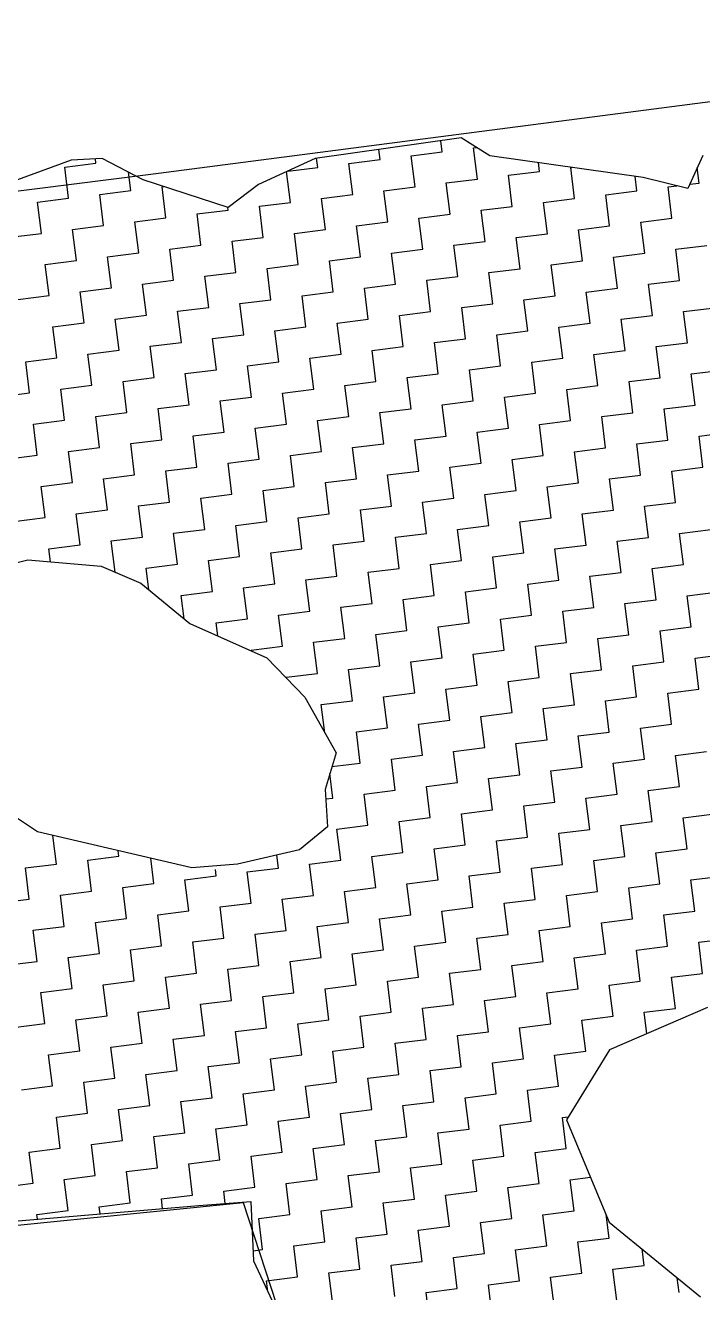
# Model space of a CAD drawing. Header units: metres. Extents: x 290108 to 292128, y 1990044 to 1991719.
# Drawn here: x 290224.5 to 290333.5, y 1990308.5 to 1990512.4 of the extents above; entities that cross this region are included whole.
import ezdxf

# ---------------------------------------------------------------- set-up
doc = ezdxf.new("R2010")
doc.units = ezdxf.units.M
doc.header["$MEASUREMENT"] = 0
doc.layers.add('POLY_HATCH', color=12, linetype='Continuous')
doc.layers.add('V_BOUND_LINE', color=7, linetype='Continuous')

msp = doc.modelspace()

# ---------------------------------------------------------------- linework, layer by layer
at = {"layer": 'POLY_HATCH'}
for p, q in [((290294.65, 1990494.29), (290271.18, 1990490.99)), ((290299.25, 1990491.4), (290294.65, 1990494.29)), ((290231.92, 1990490.72), (290217.55, 1990485.47)), ((290236.9, 1990490.96), (290231.92, 1990490.72)), ((290243.49, 1990487.54), (290236.9, 1990490.96)), ((290271.18, 1990490.99), (290262.07, 1990486.77)), ((290323.95, 1990487.93), (290299.25, 1990491.4)), ((290333.53, 1990491.43), (290331.11, 1990486.12)), ((290257.14, 1990483.08), (290243.49, 1990487.54)), ((290262.07, 1990486.77), (290257.14, 1990483.08)), ((290331.11, 1990486.12), (290323.95, 1990487.93)), ((290213.21, 1990423.51), (290224.91, 1990426.38)), ((290224.91, 1990426.38), (290236.74, 1990425.37)), ((290236.74, 1990425.37), (290243.11, 1990422.62)), ((290243.11, 1990422.62), (290251.01, 1990416.16)), ((290251.01, 1990416.16), (290263.4, 1990410.61)), ((290263.4, 1990410.61), (290269.51, 1990404.28)), ((290269.51, 1990404.28), (290274.52, 1990395.33)), ((290274.52, 1990395.33), (290272.77, 1990389.44)), ((290226.46, 1990382.62), (290215.24, 1990390.08)), ((290272.77, 1990389.44), (290273.16, 1990383.46)), ((290251.29, 1990376.84), (290226.46, 1990382.62)), ((290273.16, 1990383.46), (290268.66, 1990379.71)), ((290268.66, 1990379.71), (290258.67, 1990377.41)), ((290258.67, 1990377.41), (290251.29, 1990376.84)), ((290334.3, 1990354.34), (290318.52, 1990347.53)), ((290318.52, 1990347.53), (290311.61, 1990336.29)), ((290311.61, 1990336.29), (290318.5, 1990319.84)), ((290252.43, 1990322.51), (290260.82, 1990323.17)), ((290260.82, 1990323.17), (290261.24, 1990313.6)), ((290222.7, 1990319.97), (290252.43, 1990322.51)), ((290318.5, 1990319.84), (290333.16, 1990307.81)), ((290261.24, 1990313.6), (290273.83, 1990286.68))]:
    msp.add_line(p, q, dxfattribs=at)
at = {"layer": 'POLY_HATCH', "linetype": 'Continuous'}
for p, q in [((290281.6, 1990490.79), (290281.4, 1990492.43)), ((290291.62, 1990492.04), (290291.4, 1990493.83)), ((290296.64, 1990492.66), (290297.14, 1990492.72)), ((290297.26, 1990487.65), (290296.64, 1990492.66)), ((290235.87, 1990490.19), (290235.79, 1990490.91)), ((290271.58, 1990489.54), (290271.39, 1990491.02)), ((290276.59, 1990490.17), (290281.6, 1990490.79)), ((290286.61, 1990491.41), (290291.62, 1990492.04)), ((290287.24, 1990486.4), (290286.61, 1990491.41)), ((290307.28, 1990488.9), (290307.11, 1990490.3)), ((290230.86, 1990489.57), (290235.87, 1990490.19)), ((290231.49, 1990484.56), (290230.86, 1990489.57)), ((290241.51, 1990485.8), (290241.14, 1990488.76)), ((290267.19, 1990483.91), (290266.57, 1990488.86)), ((290266.76, 1990488.94), (290271.58, 1990489.54)), ((290277.21, 1990485.16), (290276.59, 1990490.17)), ((290302.27, 1990488.27), (290307.28, 1990488.9)), ((290302.89, 1990483.26), (290302.27, 1990488.27)), ((290312.29, 1990489.52), (290312.47, 1990489.54)), ((290312.92, 1990484.51), (290312.29, 1990489.52)), ((290332.96, 1990487), (290332.65, 1990489.51)), ((290246.52, 1990486.43), (290246.8, 1990486.46)), ((290247.14, 1990481.41), (290246.52, 1990486.43)), ((290282.22, 1990485.78), (290287.24, 1990486.4)), ((290292.25, 1990487.03), (290297.26, 1990487.65)), ((290292.87, 1990482.01), (290292.25, 1990487.03)), ((290322.94, 1990485.76), (290322.65, 1990488.11)), ((290327.95, 1990486.38), (290329.39, 1990486.56)), ((290328.57, 1990481.37), (290327.95, 1990486.38)), ((290331.42, 1990486.81), (290332.96, 1990487)), ((290226.48, 1990483.93), (290231.49, 1990484.56)), ((290236.5, 1990485.18), (290241.51, 1990485.8)), ((290237.12, 1990480.17), (290236.5, 1990485.18)), ((290272.2, 1990484.53), (290277.21, 1990485.16)), ((290272.82, 1990479.52), (290272.2, 1990484.53)), ((290282.85, 1990480.77), (290282.22, 1990485.78)), ((290307.9, 1990483.88), (290312.92, 1990484.51)), ((290317.93, 1990485.13), (290322.94, 1990485.76)), ((290318.55, 1990480.12), (290317.93, 1990485.13)), ((290227.1, 1990478.92), (290226.48, 1990483.93)), ((290252.16, 1990482.04), (290257.17, 1990482.66)), ((290257.17, 1990482.66), (290257.11, 1990483.09)), ((290262.18, 1990483.29), (290267.19, 1990483.91)), ((290262.8, 1990478.27), (290262.18, 1990483.29)), ((290297.88, 1990482.64), (290302.89, 1990483.26)), ((290298.51, 1990477.63), (290297.88, 1990482.64)), ((290308.53, 1990478.87), (290307.9, 1990483.88)), ((290232.11, 1990479.54), (290237.12, 1990480.17)), ((290242.13, 1990480.79), (290247.14, 1990481.41)), ((290242.76, 1990475.78), (290242.13, 1990480.79)), ((290252.78, 1990477.03), (290252.16, 1990482.04)), ((290277.84, 1990480.14), (290282.85, 1990480.77)), ((290278.46, 1990475.13), (290277.84, 1990480.14)), ((290287.86, 1990481.39), (290292.87, 1990482.01)), ((290288.48, 1990476.38), (290287.86, 1990481.39)), ((290313.54, 1990479.5), (290318.55, 1990480.12)), ((290323.56, 1990480.74), (290328.57, 1990481.37)), ((290324.19, 1990475.73), (290323.56, 1990480.74)), ((290222.09, 1990478.3), (290227.1, 1990478.92)), ((290232.73, 1990474.53), (290232.11, 1990479.54)), ((290257.79, 1990477.65), (290262.8, 1990478.27)), ((290267.81, 1990478.9), (290272.82, 1990479.52)), ((290268.44, 1990473.89), (290267.81, 1990478.9)), ((290303.52, 1990478.25), (290308.53, 1990478.87)), ((290304.14, 1990473.24), (290303.52, 1990478.25)), ((290314.16, 1990474.49), (290313.54, 1990479.5)), ((290247.77, 1990476.4), (290252.78, 1990477.03)), ((290248.39, 1990471.39), (290247.77, 1990476.4)), ((290258.41, 1990472.64), (290257.79, 1990477.65)), ((290283.47, 1990475.76), (290288.48, 1990476.38)), ((290293.49, 1990477), (290298.51, 1990477.63)), ((290294.12, 1990471.99), (290293.49, 1990477)), ((290329.2, 1990476.36), (290334.21, 1990476.98)), ((290329.82, 1990471.34), (290329.2, 1990476.36)), ((290227.72, 1990473.91), (290232.73, 1990474.53)), ((290237.74, 1990475.16), (290242.76, 1990475.78)), ((290238.37, 1990470.15), (290237.74, 1990475.16)), ((290273.45, 1990474.51), (290278.46, 1990475.13)), ((290274.07, 1990469.5), (290273.45, 1990474.51)), ((290284.09, 1990470.74), (290283.47, 1990475.76)), ((290309.15, 1990473.86), (290314.16, 1990474.49)), ((290319.17, 1990475.11), (290324.19, 1990475.73)), ((290319.8, 1990470.1), (290319.17, 1990475.11)), ((290228.35, 1990468.9), (290227.72, 1990473.91)), ((290253.4, 1990472.02), (290258.41, 1990472.64)), ((290254.03, 1990467), (290253.4, 1990472.02)), ((290263.43, 1990473.26), (290268.44, 1990473.89)), ((290264.05, 1990468.25), (290263.43, 1990473.26)), ((290289.11, 1990471.37), (290294.12, 1990471.99)), ((290299.13, 1990472.62), (290304.14, 1990473.24)), ((290299.75, 1990467.6), (290299.13, 1990472.62)), ((290309.78, 1990468.85), (290309.15, 1990473.86)), ((290233.36, 1990469.52), (290238.37, 1990470.15)), ((290243.38, 1990470.77), (290248.39, 1990471.39)), ((290244, 1990465.76), (290243.38, 1990470.77)), ((290279.08, 1990470.12), (290284.09, 1990470.74)), ((290279.71, 1990465.11), (290279.08, 1990470.12)), ((290289.73, 1990466.36), (290289.11, 1990471.37)), ((290314.79, 1990469.47), (290319.8, 1990470.1)), ((290324.81, 1990470.72), (290329.82, 1990471.34)), ((290325.43, 1990465.71), (290324.81, 1990470.72)), ((290223.33, 1990468.27), (290228.35, 1990468.9)), ((290233.98, 1990464.51), (290233.36, 1990469.52)), ((290259.04, 1990467.63), (290264.05, 1990468.25)), ((290269.06, 1990468.87), (290274.07, 1990469.5)), ((290269.68, 1990463.86), (290269.06, 1990468.87)), ((290304.76, 1990468.23), (290309.78, 1990468.85)), ((290305.39, 1990463.22), (290304.76, 1990468.23)), ((290315.41, 1990464.46), (290314.79, 1990469.47)), ((290249.01, 1990466.38), (290254.03, 1990467)), ((290249.64, 1990461.37), (290249.01, 1990466.38)), ((290259.66, 1990462.62), (290259.04, 1990467.63)), ((290284.72, 1990465.73), (290289.73, 1990466.36)), ((290294.74, 1990466.98), (290299.75, 1990467.6)), ((290295.36, 1990461.97), (290294.74, 1990466.98)), ((290330.44, 1990466.33), (290335.46, 1990466.96)), ((290331.07, 1990461.32), (290330.44, 1990466.33)), ((290228.97, 1990463.89), (290233.98, 1990464.51)), ((290229.59, 1990458.88), (290228.97, 1990463.89)), ((290238.99, 1990465.13), (290244, 1990465.76)), ((290239.62, 1990460.12), (290238.99, 1990465.13)), ((290264.67, 1990463.24), (290269.68, 1990463.86)), ((290274.7, 1990464.49), (290279.71, 1990465.11)), ((290275.32, 1990459.48), (290274.7, 1990464.49)), ((290285.34, 1990460.72), (290284.72, 1990465.73)), ((290310.4, 1990463.84), (290315.41, 1990464.46)), ((290311.02, 1990458.83), (290310.4, 1990463.84)), ((290320.42, 1990465.09), (290325.43, 1990465.71)), ((290321.04, 1990460.07), (290320.42, 1990465.09)), ((290254.65, 1990461.99), (290259.66, 1990462.62)), ((290255.27, 1990456.98), (290254.65, 1990461.99)), ((290265.3, 1990458.23), (290264.67, 1990463.24)), ((290290.35, 1990461.35), (290295.36, 1990461.97)), ((290300.38, 1990462.59), (290305.39, 1990463.22)), ((290301, 1990457.58), (290300.38, 1990462.59)), ((290234.6, 1990459.5), (290239.62, 1990460.12)), ((290244.63, 1990460.75), (290249.64, 1990461.37)), ((290245.25, 1990455.73), (290244.63, 1990460.75)), ((290280.33, 1990460.1), (290285.34, 1990460.72)), ((290280.95, 1990455.09), (290280.33, 1990460.1)), ((290290.98, 1990456.33), (290290.35, 1990461.35)), ((290316.03, 1990459.45), (290321.04, 1990460.07)), ((290326.06, 1990460.7), (290331.07, 1990461.32)), ((290326.68, 1990455.69), (290326.06, 1990460.7)), ((290224.58, 1990458.25), (290229.59, 1990458.88)), ((290225.2, 1990453.24), (290224.58, 1990458.25)), ((290235.23, 1990454.49), (290234.6, 1990459.5)), ((290260.28, 1990457.6), (290265.3, 1990458.23)), ((290270.31, 1990458.85), (290275.32, 1990459.48)), ((290270.93, 1990453.84), (290270.31, 1990458.85)), ((290306.01, 1990458.2), (290311.02, 1990458.83)), ((290306.63, 1990453.19), (290306.01, 1990458.2)), ((290316.66, 1990454.44), (290316.03, 1990459.45)), ((290240.24, 1990455.11), (290245.25, 1990455.73)), ((290250.26, 1990456.36), (290255.27, 1990456.98)), ((290250.88, 1990451.35), (290250.26, 1990456.36)), ((290260.91, 1990452.59), (290260.28, 1990457.6)), ((290285.96, 1990455.71), (290290.98, 1990456.33)), ((290286.59, 1990450.7), (290285.96, 1990455.71)), ((290295.99, 1990456.96), (290301, 1990457.58)), ((290296.61, 1990451.95), (290295.99, 1990456.96)), ((290321.67, 1990455.06), (290326.68, 1990455.69)), ((290331.69, 1990456.31), (290336.7, 1990456.93)), ((290332.31, 1990451.3), (290331.69, 1990456.31)), ((290230.22, 1990453.86), (290235.23, 1990454.49)), ((290230.84, 1990448.85), (290230.22, 1990453.86)), ((290240.86, 1990450.1), (290240.24, 1990455.11)), ((290265.92, 1990453.22), (290270.93, 1990453.84)), ((290275.94, 1990454.46), (290280.95, 1990455.09)), ((290276.57, 1990449.45), (290275.94, 1990454.46)), ((290311.65, 1990453.82), (290316.66, 1990454.44)), ((290312.27, 1990448.8), (290311.65, 1990453.82)), ((290322.29, 1990450.05), (290321.67, 1990455.06)), ((290220.19, 1990452.62), (290225.2, 1990453.24)), ((290255.9, 1990451.97), (290260.91, 1990452.59)), ((290256.52, 1990446.96), (290255.9, 1990451.97)), ((290266.54, 1990448.21), (290265.92, 1990453.22)), ((290291.6, 1990451.32), (290296.61, 1990451.95)), ((290301.62, 1990452.57), (290306.63, 1990453.19)), ((290302.25, 1990447.56), (290301.62, 1990452.57)), ((290235.85, 1990449.48), (290240.86, 1990450.1)), ((290236.47, 1990444.46), (290235.85, 1990449.48)), ((290245.87, 1990450.72), (290250.88, 1990451.35)), ((290246.5, 1990445.71), (290245.87, 1990450.72)), ((290271.55, 1990448.83), (290276.57, 1990449.45)), ((290281.58, 1990450.08), (290286.59, 1990450.7)), ((290282.2, 1990445.06), (290281.58, 1990450.08)), ((290292.22, 1990446.31), (290291.6, 1990451.32)), ((290317.28, 1990449.43), (290322.29, 1990450.05)), ((290327.3, 1990450.68), (290332.31, 1990451.3)), ((290327.93, 1990445.66), (290327.3, 1990450.68)), ((290225.83, 1990448.23), (290230.84, 1990448.85)), ((290226.45, 1990443.22), (290225.83, 1990448.23)), ((290261.53, 1990447.58), (290266.54, 1990448.21)), ((290262.15, 1990442.57), (290261.53, 1990447.58)), ((290272.18, 1990443.82), (290271.55, 1990448.83)), ((290297.23, 1990446.93), (290302.25, 1990447.56)), ((290307.26, 1990448.18), (290312.27, 1990448.8)), ((290307.88, 1990443.17), (290307.26, 1990448.18)), ((290317.9, 1990444.42), (290317.28, 1990449.43)), ((290241.49, 1990445.09), (290246.5, 1990445.71)), ((290251.51, 1990446.33), (290256.52, 1990446.96)), ((290252.13, 1990441.32), (290251.51, 1990446.33)), ((290287.21, 1990445.69), (290292.22, 1990446.31)), ((290287.84, 1990440.68), (290287.21, 1990445.69)), ((290297.86, 1990441.92), (290297.23, 1990446.93)), ((290322.92, 1990445.04), (290327.93, 1990445.66)), ((290332.94, 1990446.29), (290337.95, 1990446.91)), ((290333.56, 1990441.28), (290332.94, 1990446.29)), ((290231.46, 1990443.84), (290236.47, 1990444.46)), ((290232.09, 1990438.83), (290231.46, 1990443.84)), ((290242.11, 1990440.08), (290241.49, 1990445.09)), ((290267.17, 1990443.19), (290272.18, 1990443.82)), ((290277.19, 1990444.44), (290282.2, 1990445.06)), ((290277.81, 1990439.43), (290277.19, 1990444.44)), ((290312.89, 1990443.79), (290317.9, 1990444.42)), ((290313.52, 1990438.78), (290312.89, 1990443.79)), ((290323.54, 1990440.03), (290322.92, 1990445.04)), ((290221.44, 1990442.59), (290226.45, 1990443.22)), ((290247.12, 1990440.7), (290252.13, 1990441.32)), ((290257.14, 1990441.95), (290262.15, 1990442.57)), ((290257.77, 1990436.94), (290257.14, 1990441.95)), ((290267.79, 1990438.18), (290267.17, 1990443.19)), ((290292.85, 1990441.3), (290297.86, 1990441.92)), ((290293.47, 1990436.29), (290292.85, 1990441.3)), ((290302.87, 1990442.55), (290307.88, 1990443.17)), ((290303.49, 1990437.54), (290302.87, 1990442.55)), ((290237.1, 1990439.45), (290242.11, 1990440.08)), ((290237.72, 1990434.44), (290237.1, 1990439.45)), ((290247.74, 1990435.69), (290247.12, 1990440.7)), ((290272.8, 1990438.81), (290277.81, 1990439.43)), ((290282.82, 1990440.05), (290287.84, 1990440.68)), ((290283.45, 1990435.04), (290282.82, 1990440.05)), ((290318.53, 1990439.41), (290323.54, 1990440.03)), ((290319.15, 1990434.39), (290318.53, 1990439.41)), ((290328.55, 1990440.65), (290333.56, 1990441.28)), ((290329.17, 1990435.64), (290328.55, 1990440.65)), ((290227.07, 1990438.21), (290232.09, 1990438.83)), ((290227.7, 1990433.19), (290227.07, 1990438.21)), ((290262.78, 1990437.56), (290267.79, 1990438.18)), ((290263.4, 1990432.55), (290262.78, 1990437.56)), ((290273.42, 1990433.79), (290272.8, 1990438.81)), ((290298.48, 1990436.91), (290303.49, 1990437.54)), ((290308.5, 1990438.16), (290313.52, 1990438.78)), ((290309.13, 1990433.15), (290308.5, 1990438.16)), ((290242.73, 1990435.07), (290247.74, 1990435.69)), ((290252.76, 1990436.31), (290257.77, 1990436.94)), ((290253.38, 1990431.3), (290252.76, 1990436.31)), ((290288.46, 1990435.66), (290293.47, 1990436.29)), ((290289.08, 1990430.65), (290288.46, 1990435.66)), ((290299.1, 1990431.9), (290298.48, 1990436.91)), ((290324.16, 1990435.02), (290329.17, 1990435.64)), ((290222.69, 1990432.57), (290227.7, 1990433.19)), ((290232.71, 1990433.82), (290237.72, 1990434.44)), ((290233.33, 1990428.81), (290232.71, 1990433.82)), ((290243.36, 1990430.05), (290242.73, 1990435.07)), ((290268.41, 1990433.17), (290273.42, 1990433.79)), ((290269.04, 1990428.16), (290268.41, 1990433.17)), ((290278.44, 1990434.42), (290283.45, 1990435.04)), ((290279.06, 1990429.41), (290278.44, 1990434.42)), ((290304.12, 1990432.52), (290309.13, 1990433.15)), ((290314.14, 1990433.77), (290319.15, 1990434.39)), ((290314.76, 1990428.76), (290314.14, 1990433.77)), ((290324.79, 1990430.01), (290324.16, 1990435.02)), ((290248.37, 1990430.68), (290253.38, 1990431.3)), ((290258.39, 1990431.92), (290263.4, 1990432.55)), ((290259.01, 1990426.91), (290258.39, 1990431.92)), ((290294.09, 1990431.28), (290299.1, 1990431.9)), ((290294.72, 1990426.27), (290294.09, 1990431.28)), ((290304.74, 1990427.51), (290304.12, 1990432.52)), ((290329.8, 1990430.63), (290334.81, 1990431.25)), ((290238.34, 1990429.43), (290243.36, 1990430.05)), ((290238.97, 1990424.42), (290238.34, 1990429.43)), ((290248.99, 1990425.67), (290248.37, 1990430.68)), ((290274.05, 1990428.78), (290279.06, 1990429.41)), ((290284.07, 1990430.03), (290289.08, 1990430.65)), ((290284.69, 1990425.02), (290284.07, 1990430.03)), ((290319.77, 1990429.38), (290324.79, 1990430.01)), ((290320.4, 1990424.37), (290319.77, 1990429.38)), ((290330.42, 1990425.62), (290329.8, 1990430.63)), ((290228.32, 1990428.18), (290233.33, 1990428.81)), ((290228.58, 1990426.07), (290228.32, 1990428.18)), ((290264.03, 1990427.54), (290269.04, 1990428.16)), ((290264.65, 1990422.52), (290264.03, 1990427.54)), ((290274.67, 1990423.77), (290274.05, 1990428.78)), ((290299.73, 1990426.89), (290304.74, 1990427.51)), ((290309.75, 1990428.14), (290314.76, 1990428.76)), ((290310.37, 1990423.12), (290309.75, 1990428.14)), ((290243.98, 1990425.04), (290248.99, 1990425.67)), ((290244.41, 1990421.55), (290243.98, 1990425.04)), ((290254, 1990426.29), (290259.01, 1990426.91)), ((290254.63, 1990421.28), (290254, 1990426.29)), ((290279.68, 1990424.4), (290284.69, 1990425.02)), ((290289.71, 1990425.64), (290294.72, 1990426.27)), ((290290.33, 1990420.63), (290289.71, 1990425.64)), ((290300.35, 1990421.88), (290299.73, 1990426.89)), ((290325.41, 1990424.99), (290330.42, 1990425.62)), ((290326.03, 1990419.98), (290325.41, 1990424.99)), ((290238.95, 1990424.42), (290238.97, 1990424.42)), ((290269.66, 1990423.15), (290274.67, 1990423.77)), ((290270.28, 1990418.14), (290269.66, 1990423.15)), ((290280.31, 1990419.38), (290279.68, 1990424.4)), ((290305.36, 1990422.5), (290310.37, 1990423.12)), ((290315.39, 1990423.75), (290320.4, 1990424.37)), ((290316.01, 1990418.74), (290315.39, 1990423.75)), ((290249.61, 1990420.65), (290254.63, 1990421.28)), ((290259.64, 1990421.9), (290264.65, 1990422.52)), ((290260.26, 1990416.89), (290259.64, 1990421.9)), ((290295.34, 1990421.25), (290300.35, 1990421.88)), ((290295.96, 1990416.24), (290295.34, 1990421.25)), ((290305.99, 1990417.49), (290305.36, 1990422.5)), ((290331.04, 1990420.61), (290336.06, 1990421.23)), ((290250.08, 1990416.92), (290249.61, 1990420.65)), ((290275.29, 1990418.76), (290280.31, 1990419.38)), ((290285.32, 1990420.01), (290290.33, 1990420.63)), ((290285.94, 1990415), (290285.32, 1990420.01)), ((290321.02, 1990419.36), (290326.03, 1990419.98)), ((290321.64, 1990414.35), (290321.02, 1990419.36)), ((290331.67, 1990415.6), (290331.04, 1990420.61)), ((290255.25, 1990416.27), (290260.26, 1990416.89)), ((290265.27, 1990417.51), (290270.28, 1990418.14)), ((290265.9, 1990412.5), (290265.27, 1990417.51)), ((290275.92, 1990413.75), (290275.29, 1990418.76)), ((290300.98, 1990416.87), (290305.99, 1990417.49)), ((290301.6, 1990411.85), (290300.98, 1990416.87)), ((290311, 1990418.11), (290316.01, 1990418.74)), ((290311.62, 1990413.1), (290311, 1990418.11)), ((290255.51, 1990414.14), (290255.25, 1990416.27)), ((290280.93, 1990414.37), (290285.94, 1990415)), ((290290.95, 1990415.62), (290295.96, 1990416.24)), ((290291.58, 1990410.61), (290290.95, 1990415.62)), ((290326.66, 1990414.97), (290331.67, 1990415.6)), ((290327.28, 1990409.96), (290326.66, 1990414.97)), ((290270.91, 1990413.13), (290275.92, 1990413.75)), ((290271.53, 1990408.11), (290270.91, 1990413.13)), ((290281.55, 1990409.36), (290280.93, 1990414.37)), ((290306.61, 1990412.48), (290311.62, 1990413.1)), ((290316.63, 1990413.73), (290321.64, 1990414.35)), ((290317.26, 1990408.71), (290316.63, 1990413.73)), ((290260.88, 1990411.88), (290265.9, 1990412.5)), ((290260.9, 1990411.73), (290260.88, 1990411.88)), ((290296.59, 1990411.23), (290301.6, 1990411.85)), ((290297.21, 1990406.22), (290296.59, 1990411.23)), ((290307.23, 1990407.47), (290306.61, 1990412.48)), ((290332.29, 1990410.58), (290337.3, 1990411.21)), ((290276.54, 1990408.74), (290281.55, 1990409.36)), ((290277.17, 1990403.73), (290276.54, 1990408.74)), ((290286.56, 1990409.98), (290291.58, 1990410.61)), ((290287.19, 1990404.97), (290286.56, 1990409.98)), ((290312.25, 1990408.09), (290317.26, 1990408.71)), ((290322.27, 1990409.34), (290327.28, 1990409.96)), ((290322.89, 1990404.33), (290322.27, 1990409.34)), ((290332.91, 1990405.57), (290332.29, 1990410.58)), ((290266.52, 1990407.49), (290271.53, 1990408.11)), ((290266.54, 1990407.36), (290266.52, 1990407.49)), ((290302.22, 1990406.84), (290307.23, 1990407.47)), ((290302.85, 1990401.83), (290302.22, 1990406.84)), ((290312.87, 1990403.08), (290312.25, 1990408.09)), ((290282.18, 1990404.35), (290287.19, 1990404.97)), ((290292.2, 1990405.6), (290297.21, 1990406.22)), ((290292.82, 1990400.58), (290292.2, 1990405.6)), ((290327.9, 1990404.95), (290332.91, 1990405.57)), ((290328.53, 1990399.94), (290327.9, 1990404.95)), ((290272.15, 1990403.1), (290277.17, 1990403.73)), ((290272.72, 1990398.55), (290272.15, 1990403.1)), ((290282.8, 1990399.34), (290282.18, 1990404.35)), ((290307.86, 1990402.46), (290312.87, 1990403.08)), ((290317.88, 1990403.7), (290322.89, 1990404.33)), ((290318.5, 1990398.69), (290317.88, 1990403.7)), ((290287.81, 1990399.96), (290292.82, 1990400.58)), ((290297.83, 1990401.21), (290302.85, 1990401.83)), ((290298.46, 1990396.2), (290297.83, 1990401.21)), ((290308.48, 1990397.44), (290307.86, 1990402.46)), ((290277.79, 1990398.71), (290282.8, 1990399.34)), ((290278.41, 1990393.7), (290277.79, 1990398.71)), ((290288.43, 1990394.95), (290287.81, 1990399.96)), ((290313.49, 1990398.07), (290318.5, 1990398.69)), ((290323.51, 1990399.31), (290328.53, 1990399.94)), ((290324.14, 1990394.3), (290323.51, 1990399.31)), ((290303.47, 1990396.82), (290308.48, 1990397.44)), ((290304.09, 1990391.81), (290303.47, 1990396.82)), ((290314.12, 1990393.06), (290313.49, 1990398.07)), ((290283.42, 1990394.33), (290288.43, 1990394.95)), ((290293.45, 1990395.57), (290298.46, 1990396.2)), ((290294.07, 1990390.56), (290293.45, 1990395.57)), ((290329.15, 1990394.93), (290334.16, 1990395.55)), ((290329.77, 1990389.91), (290329.15, 1990394.93)), ((290273.87, 1990393.14), (290278.41, 1990393.7)), ((290284.05, 1990389.32), (290283.42, 1990394.33)), ((290309.1, 1990392.43), (290314.12, 1990393.06)), ((290309.73, 1990387.42), (290309.1, 1990392.43)), ((290319.13, 1990393.68), (290324.14, 1990394.3)), ((290319.75, 1990388.67), (290319.13, 1990393.68)), ((290274.02, 1990388.07), (290273.53, 1990392)), ((290289.06, 1990389.94), (290294.07, 1990390.56)), ((290299.08, 1990391.19), (290304.09, 1990391.81)), ((290299.7, 1990386.17), (290299.08, 1990391.19)), ((290279.04, 1990388.69), (290284.05, 1990389.32)), ((290279.66, 1990383.68), (290279.04, 1990388.69)), ((290289.68, 1990384.93), (290289.06, 1990389.94)), ((290314.74, 1990388.04), (290319.75, 1990388.67)), ((290324.76, 1990389.29), (290329.77, 1990389.91)), ((290325.39, 1990384.28), (290324.76, 1990389.29)), ((290272.87, 1990387.92), (290274.02, 1990388.07)), ((290304.72, 1990386.8), (290309.73, 1990387.42)), ((290305.34, 1990381.79), (290304.72, 1990386.8)), ((290315.36, 1990383.03), (290314.74, 1990388.04)), ((290284.67, 1990384.3), (290289.68, 1990384.93)), ((290285.29, 1990379.29), (290284.67, 1990384.3)), ((290294.69, 1990385.55), (290299.7, 1990386.17)), ((290295.32, 1990380.54), (290294.69, 1990385.55)), ((290320.37, 1990383.66), (290325.39, 1990384.28)), ((290330.4, 1990384.9), (290335.41, 1990385.53)), ((290331.02, 1990379.89), (290330.4, 1990384.9)), ((290274.65, 1990383.06), (290279.66, 1990383.68)), ((290275.27, 1990378.05), (290274.65, 1990383.06)), ((290310.35, 1990382.41), (290315.36, 1990383.03)), ((290310.97, 1990377.4), (290310.35, 1990382.41)), ((290321, 1990378.65), (290320.37, 1990383.66)), ((290229.54, 1990377.45), (290228.97, 1990382.03)), ((290290.31, 1990379.92), (290295.32, 1990380.54)), ((290300.33, 1990381.16), (290305.34, 1990381.79)), ((290300.95, 1990376.15), (290300.33, 1990381.16)), ((290234.56, 1990378.07), (290239.57, 1990378.69)), ((290239.57, 1990378.69), (290239.46, 1990379.59)), ((290245.2, 1990374.3), (290244.7, 1990378.38)), ((290265.25, 1990376.8), (290264.99, 1990378.87)), ((290280.28, 1990378.67), (290285.29, 1990379.29)), ((290280.91, 1990373.66), (290280.28, 1990378.67)), ((290290.93, 1990374.9), (290290.31, 1990379.92)), ((290315.99, 1990378.02), (290321, 1990378.65)), ((290326.01, 1990379.27), (290331.02, 1990379.89)), ((290326.63, 1990374.26), (290326.01, 1990379.27)), ((290224.53, 1990376.82), (290229.54, 1990377.45)), ((290225.16, 1990371.81), (290224.53, 1990376.82)), ((290235.18, 1990373.06), (290234.56, 1990378.07)), ((290255.23, 1990375.55), (290255.1, 1990376.58)), ((290260.24, 1990376.18), (290265.25, 1990376.8)), ((290260.86, 1990371.16), (290260.24, 1990376.18)), ((290270.26, 1990377.42), (290275.27, 1990378.05)), ((290270.88, 1990372.41), (290270.26, 1990377.42)), ((290295.94, 1990375.53), (290300.95, 1990376.15)), ((290305.96, 1990376.77), (290310.97, 1990377.4)), ((290306.59, 1990371.76), (290305.96, 1990376.77)), ((290316.61, 1990373.01), (290315.99, 1990378.02)), ((290240.19, 1990373.68), (290245.2, 1990374.3)), ((290250.21, 1990374.93), (290255.23, 1990375.55)), ((290250.84, 1990369.92), (290250.21, 1990374.93)), ((290285.92, 1990374.28), (290290.93, 1990374.9)), ((290286.54, 1990369.27), (290285.92, 1990374.28)), ((290296.56, 1990370.52), (290295.94, 1990375.53)), ((290321.62, 1990373.63), (290326.63, 1990374.26)), ((290331.64, 1990374.88), (290336.65, 1990375.5)), ((290332.27, 1990369.87), (290331.64, 1990374.88)), ((290230.17, 1990372.43), (290235.18, 1990373.06)), ((290230.79, 1990367.42), (290230.17, 1990372.43)), ((290240.81, 1990368.67), (290240.19, 1990373.68)), ((290265.87, 1990371.79), (290270.88, 1990372.41)), ((290275.89, 1990373.03), (290280.91, 1990373.66)), ((290276.52, 1990368.02), (290275.89, 1990373.03)), ((290311.6, 1990372.39), (290316.61, 1990373.01)), ((290312.22, 1990367.38), (290311.6, 1990372.39)), ((290322.24, 1990368.62), (290321.62, 1990373.63)), ((290220.15, 1990371.19), (290225.16, 1990371.81)), ((290255.85, 1990370.54), (290260.86, 1990371.16)), ((290256.47, 1990365.53), (290255.85, 1990370.54)), ((290266.5, 1990366.78), (290265.87, 1990371.79)), ((290291.55, 1990369.89), (290296.56, 1990370.52)), ((290301.57, 1990371.14), (290306.59, 1990371.76)), ((290302.2, 1990366.13), (290301.57, 1990371.14)), ((290235.8, 1990368.05), (290240.81, 1990368.67)), ((290236.43, 1990363.04), (290235.8, 1990368.05)), ((290245.83, 1990369.29), (290250.84, 1990369.92)), ((290246.45, 1990364.28), (290245.83, 1990369.29)), ((290271.51, 1990367.4), (290276.52, 1990368.02)), ((290281.53, 1990368.65), (290286.54, 1990369.27)), ((290282.15, 1990363.63), (290281.53, 1990368.65)), ((290292.18, 1990364.88), (290291.55, 1990369.89)), ((290317.23, 1990368), (290322.24, 1990368.62)), ((290317.86, 1990362.99), (290317.23, 1990368)), ((290327.26, 1990369.25), (290332.27, 1990369.87)), ((290327.88, 1990364.23), (290327.26, 1990369.25)), ((290225.78, 1990366.8), (290230.79, 1990367.42)), ((290226.4, 1990361.79), (290225.78, 1990366.8)), ((290261.48, 1990366.15), (290266.5, 1990366.78)), ((290262.11, 1990361.14), (290261.48, 1990366.15)), ((290272.13, 1990362.39), (290271.51, 1990367.4)), ((290297.19, 1990365.51), (290302.2, 1990366.13)), ((290307.21, 1990366.75), (290312.22, 1990367.38)), ((290307.83, 1990361.74), (290307.21, 1990366.75)), ((290241.44, 1990363.66), (290246.45, 1990364.28)), ((290251.46, 1990364.91), (290256.47, 1990365.53)), ((290252.08, 1990359.89), (290251.46, 1990364.91)), ((290287.16, 1990364.26), (290292.18, 1990364.88)), ((290287.79, 1990359.25), (290287.16, 1990364.26)), ((290297.81, 1990360.49), (290297.19, 1990365.51)), ((290322.87, 1990363.61), (290327.88, 1990364.23)), ((290332.89, 1990364.86), (290337.9, 1990365.48)), ((290333.51, 1990359.85), (290332.89, 1990364.86)), ((290221.39, 1990361.16), (290226.4, 1990361.79)), ((290231.42, 1990362.41), (290236.43, 1990363.04)), ((290232.04, 1990357.4), (290231.42, 1990362.41)), ((290242.06, 1990358.65), (290241.44, 1990363.66)), ((290267.12, 1990361.76), (290272.13, 1990362.39)), ((290277.14, 1990363.01), (290282.15, 1990363.63)), ((290277.76, 1990358), (290277.14, 1990363.01)), ((290312.84, 1990362.36), (290317.86, 1990362.99)), ((290313.47, 1990357.35), (290312.84, 1990362.36)), ((290323.49, 1990358.6), (290322.87, 1990363.61)), ((290247.07, 1990359.27), (290252.08, 1990359.89)), ((290257.1, 1990360.52), (290262.11, 1990361.14)), ((290257.72, 1990355.51), (290257.1, 1990360.52)), ((290267.74, 1990356.75), (290267.12, 1990361.76)), ((290292.8, 1990359.87), (290297.81, 1990360.49)), ((290293.42, 1990354.86), (290292.8, 1990359.87)), ((290302.82, 1990361.12), (290307.83, 1990361.74)), ((290303.45, 1990356.11), (290302.82, 1990361.12)), ((290328.5, 1990359.22), (290333.51, 1990359.85)), ((290237.05, 1990358.02), (290242.06, 1990358.65)), ((290237.67, 1990353.01), (290237.05, 1990358.02)), ((290247.7, 1990354.26), (290247.07, 1990359.27)), ((290272.75, 1990357.38), (290277.76, 1990358)), ((290282.78, 1990358.62), (290287.79, 1990359.25)), ((290283.4, 1990353.61), (290282.78, 1990358.62)), ((290318.48, 1990357.98), (290323.49, 1990358.6)), ((290319.1, 1990352.96), (290318.48, 1990357.98)), ((290329.13, 1990354.21), (290328.5, 1990359.22)), ((290227.03, 1990356.78), (290232.04, 1990357.4)), ((290227.65, 1990351.77), (290227.03, 1990356.78)), ((290262.73, 1990356.13), (290267.74, 1990356.75)), ((290263.35, 1990351.12), (290262.73, 1990356.13)), ((290273.38, 1990352.36), (290272.75, 1990357.38)), ((290298.43, 1990355.48), (290303.45, 1990356.11)), ((290308.46, 1990356.73), (290313.47, 1990357.35)), ((290309.08, 1990351.72), (290308.46, 1990356.73)), ((290242.68, 1990353.64), (290247.7, 1990354.26)), ((290243.31, 1990348.62), (290242.68, 1990353.64)), ((290252.71, 1990354.88), (290257.72, 1990355.51)), ((290253.33, 1990349.87), (290252.71, 1990354.88)), ((290288.41, 1990354.24), (290293.42, 1990354.86)), ((290289.03, 1990349.22), (290288.41, 1990354.24)), ((290299.06, 1990350.47), (290298.43, 1990355.48)), ((290324.11, 1990353.59), (290329.13, 1990354.21)), ((290222.64, 1990351.14), (290227.65, 1990351.77)), ((290232.66, 1990352.39), (290237.67, 1990353.01)), ((290233.29, 1990347.38), (290232.66, 1990352.39)), ((290268.37, 1990351.74), (290273.38, 1990352.36)), ((290268.99, 1990346.73), (290268.37, 1990351.74)), ((290278.39, 1990352.99), (290283.4, 1990353.61)), ((290279.01, 1990347.98), (290278.39, 1990352.99)), ((290304.07, 1990351.09), (290309.08, 1990351.72)), ((290314.09, 1990352.34), (290319.1, 1990352.96)), ((290314.72, 1990347.33), (290314.09, 1990352.34)), ((290324.54, 1990350.13), (290324.11, 1990353.59)), ((290248.32, 1990349.25), (290253.33, 1990349.87)), ((290258.34, 1990350.49), (290263.35, 1990351.12)), ((290258.97, 1990345.48), (290258.34, 1990350.49)), ((290294.05, 1990349.85), (290299.06, 1990350.47)), ((290294.67, 1990344.84), (290294.05, 1990349.85)), ((290304.69, 1990346.08), (290304.07, 1990351.09)), ((290238.3, 1990348), (290243.31, 1990348.62)), ((290238.92, 1990342.99), (290238.3, 1990348)), ((290248.94, 1990344.24), (290248.32, 1990349.25)), ((290274, 1990347.35), (290279.01, 1990347.98)), ((290284.02, 1990348.6), (290289.03, 1990349.22)), ((290284.65, 1990343.59), (290284.02, 1990348.6)), ((290228.27, 1990346.75), (290233.29, 1990347.38)), ((290228.9, 1990341.74), (290228.27, 1990346.75)), ((290253.95, 1990344.86), (290258.97, 1990345.48)), ((290263.98, 1990346.11), (290268.99, 1990346.73)), ((290264.6, 1990341.1), (290263.98, 1990346.11)), ((290274.62, 1990342.34), (290274, 1990347.35)), ((290299.68, 1990345.46), (290304.69, 1990346.08)), ((290300.3, 1990340.45), (290299.68, 1990345.46)), ((290309.7, 1990346.71), (290314.72, 1990347.33)), ((290310.33, 1990341.69), (290309.7, 1990346.71)), ((290243.93, 1990343.61), (290248.94, 1990344.24)), ((290244.56, 1990338.6), (290243.93, 1990343.61)), ((290254.58, 1990339.85), (290253.95, 1990344.86)), ((290279.64, 1990342.97), (290284.65, 1990343.59)), ((290289.66, 1990344.21), (290294.67, 1990344.84)), ((290290.28, 1990339.2), (290289.66, 1990344.21)), ((290223.89, 1990341.12), (290228.9, 1990341.74)), ((290233.91, 1990342.37), (290238.92, 1990342.99)), ((290234.53, 1990337.35), (290233.91, 1990342.37)), ((290269.61, 1990341.72), (290274.62, 1990342.34)), ((290270.24, 1990336.71), (290269.61, 1990341.72)), ((290280.26, 1990337.95), (290279.64, 1990342.97)), ((290305.32, 1990341.07), (290310.33, 1990341.69)), ((290249.57, 1990339.22), (290254.58, 1990339.85)), ((290259.59, 1990340.47), (290264.6, 1990341.1)), ((290260.21, 1990335.46), (290259.59, 1990340.47)), ((290295.29, 1990339.82), (290300.3, 1990340.45)), ((290295.92, 1990334.81), (290295.29, 1990339.82)), ((290305.94, 1990336.06), (290305.32, 1990341.07)), ((290229.52, 1990336.73), (290234.53, 1990337.35)), ((290239.54, 1990337.98), (290244.56, 1990338.6)), ((290240.17, 1990332.97), (290239.54, 1990337.98)), ((290250.19, 1990334.21), (290249.57, 1990339.22)), ((290275.25, 1990337.33), (290280.26, 1990337.95)), ((290275.87, 1990332.32), (290275.25, 1990337.33)), ((290285.27, 1990338.58), (290290.28, 1990339.2)), ((290285.89, 1990333.57), (290285.27, 1990338.58)), ((290230.14, 1990331.72), (290229.52, 1990336.73)), ((290255.2, 1990334.84), (290260.21, 1990335.46)), ((290265.22, 1990336.08), (290270.24, 1990336.71)), ((290265.85, 1990331.07), (290265.22, 1990336.08)), ((290300.93, 1990335.44), (290305.94, 1990336.06)), ((290301.55, 1990330.43), (290300.93, 1990335.44)), ((290310.95, 1990336.68), (290311.92, 1990336.8)), ((290311.57, 1990331.67), (290310.95, 1990336.68)), ((290245.18, 1990333.59), (290250.19, 1990334.21)), ((290245.8, 1990328.58), (290245.18, 1990333.59)), ((290255.82, 1990329.83), (290255.2, 1990334.84)), ((290280.88, 1990332.94), (290285.89, 1990333.57)), ((290290.9, 1990334.19), (290295.92, 1990334.81)), ((290291.53, 1990329.18), (290290.9, 1990334.19)), ((290225.13, 1990331.1), (290230.14, 1990331.72)), ((290235.16, 1990332.34), (290240.17, 1990332.97)), ((290235.78, 1990327.33), (290235.16, 1990332.34)), ((290270.86, 1990331.7), (290275.87, 1990332.32)), ((290271.48, 1990326.68), (290270.86, 1990331.7)), ((290281.51, 1990327.93), (290280.88, 1990332.94)), ((290306.56, 1990331.05), (290311.57, 1990331.67)), ((290225.76, 1990326.08), (290225.13, 1990331.1)), ((290250.81, 1990329.2), (290255.82, 1990329.83)), ((290251.44, 1990324.19), (290250.81, 1990329.2)), ((290260.84, 1990330.45), (290265.85, 1990331.07)), ((290261.46, 1990325.44), (290260.84, 1990330.45)), ((290286.52, 1990328.55), (290291.53, 1990329.18)), ((290296.54, 1990329.8), (290301.55, 1990330.43)), ((290297.16, 1990324.79), (290296.54, 1990329.8)), ((290307.19, 1990326.04), (290306.56, 1990331.05)), ((290230.77, 1990326.71), (290235.78, 1990327.33)), ((290240.79, 1990327.96), (290245.8, 1990328.58)), ((290241.41, 1990322.94), (290240.79, 1990327.96)), ((290276.49, 1990327.31), (290281.51, 1990327.93)), ((290277.12, 1990322.3), (290276.49, 1990327.31)), ((290287.14, 1990323.54), (290286.52, 1990328.55)), ((290220.75, 1990325.46), (290225.76, 1990326.08)), ((290231.39, 1990321.7), (290230.77, 1990326.71)), ((290256.45, 1990324.81), (290261.46, 1990325.44)), ((290266.47, 1990326.06), (290271.48, 1990326.68)), ((290267.09, 1990321.05), (290266.47, 1990326.06)), ((290302.17, 1990325.41), (290307.19, 1990326.04)), ((290302.8, 1990320.4), (290302.17, 1990325.41)), ((290312.2, 1990326.66), (290315.47, 1990327.07)), ((290312.82, 1990321.65), (290312.2, 1990326.66)), ((290246.43, 1990323.57), (290251.44, 1990324.19)), ((290246.62, 1990322.02), (290246.43, 1990323.57)), ((290256.69, 1990322.85), (290256.45, 1990324.81)), ((290282.13, 1990322.92), (290287.14, 1990323.54)), ((290292.15, 1990324.17), (290297.16, 1990324.79)), ((290292.78, 1990319.16), (290292.15, 1990324.17)), ((290226.38, 1990321.07), (290231.39, 1990321.7)), ((290226.48, 1990320.29), (290226.38, 1990321.07)), ((290236.4, 1990322.32), (290241.41, 1990322.94)), ((290236.55, 1990321.15), (290236.4, 1990322.32)), ((290262.08, 1990320.43), (290267.09, 1990321.05)), ((290272.11, 1990321.67), (290277.12, 1990322.3)), ((290272.73, 1990316.66), (290272.11, 1990321.67)), ((290282.75, 1990317.91), (290282.13, 1990322.92)), ((290307.81, 1990321.03), (290312.82, 1990321.65)), ((290308.43, 1990316.01), (290307.81, 1990321.03)), ((290318.46, 1990317.26), (290317.98, 1990321.08)), ((290262.71, 1990315.41), (290262.08, 1990320.43)), ((290287.76, 1990318.53), (290292.78, 1990319.16)), ((290297.79, 1990319.78), (290302.8, 1990320.4)), ((290298.41, 1990314.77), (290297.79, 1990319.78)), ((290277.74, 1990317.29), (290282.75, 1990317.91)), ((290278.36, 1990312.27), (290277.74, 1990317.29)), ((290288.39, 1990313.52), (290287.76, 1990318.53)), ((290313.44, 1990316.64), (290318.46, 1990317.26)), ((290261.17, 1990315.22), (290262.71, 1990315.41)), ((290267.72, 1990316.04), (290272.73, 1990316.66)), ((290268.34, 1990311.03), (290267.72, 1990316.04)), ((290303.42, 1990315.39), (290308.43, 1990316.01)), ((290304.04, 1990310.38), (290303.42, 1990315.39)), ((290314.07, 1990311.63), (290313.44, 1990316.64)), ((290324.09, 1990312.87), (290323.76, 1990315.52)), ((290283.38, 1990312.9), (290288.39, 1990313.52)), ((290284, 1990307.89), (290283.38, 1990312.9)), ((290293.4, 1990314.14), (290298.41, 1990314.77)), ((290294.02, 1990309.13), (290293.4, 1990314.14)), ((290319.08, 1990312.25), (290324.09, 1990312.87)), ((290263.33, 1990310.4), (290268.34, 1990311.03)), ((290273.35, 1990311.65), (290278.36, 1990312.27)), ((290273.98, 1990306.64), (290273.35, 1990311.65)), ((290309.06, 1990311), (290314.07, 1990311.63)), ((290309.68, 1990305.99), (290309.06, 1990311)), ((290319.7, 1990307.24), (290319.08, 1990312.25)), ((290329.73, 1990308.49), (290329.43, 1990310.87)), ((290263.55, 1990308.67), (290263.33, 1990310.4)), ((290289.01, 1990308.51), (290294.02, 1990309.13)), ((290299.03, 1990309.76), (290304.04, 1990310.38)), ((290299.66, 1990304.74), (290299.03, 1990309.76)), ((290289.63, 1990303.5), (290289.01, 1990308.51))]:
    msp.add_line(p, q, dxfattribs=at)
at = {"layer": 'V_BOUND_LINE'}
for p, q in [((290429.14, 1990512.39), (290244.3, 1990488.32)), ((290244.3, 1990488.32), (290147.1, 1990476.22)), ((290213.09, 1990318.36), (290259.59, 1990322.97)), ((290259.59, 1990322.97), (290286.4, 1990240.65))]:
    msp.add_line(p, q, dxfattribs=at)

doc.saveas('drawing.dxf')
